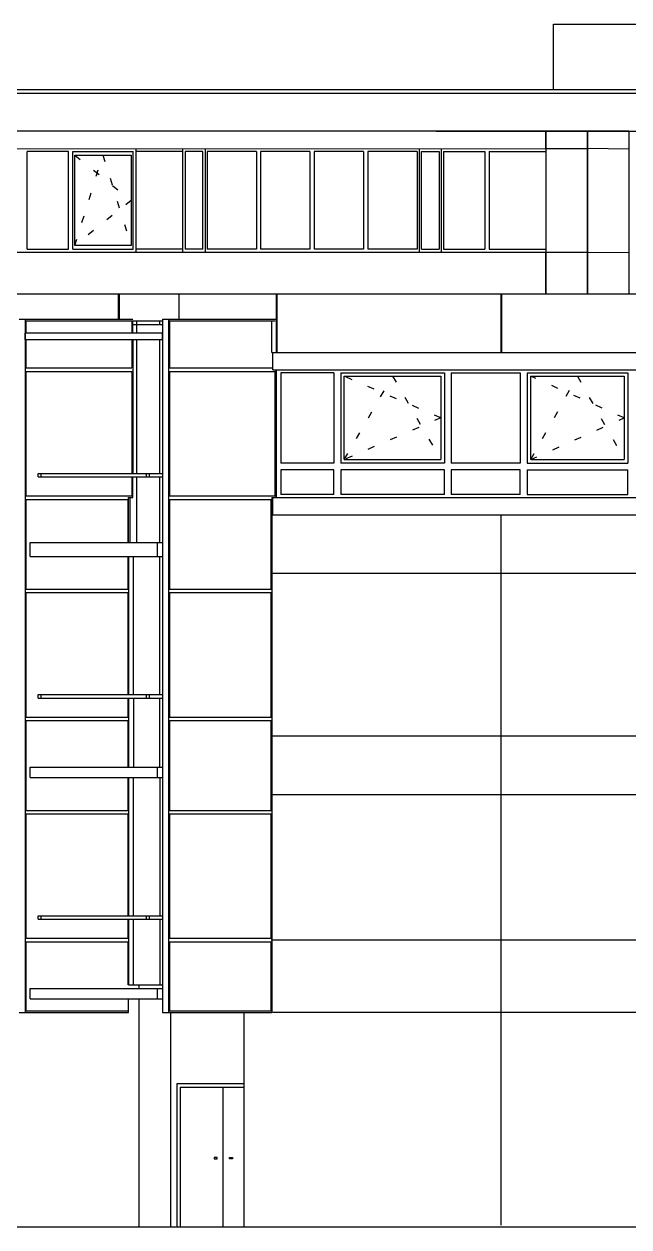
# Model space of a CAD drawing. Header units: metres. Extents: x -40.6 to 55.2, y -4 to 17.4.
# Drawn here: x -12.51 to -3.75, y 0 to 17.4 of the extents above; entities that cross this region are included whole.
import ezdxf

# ---------------------------------------------------------------- set-up
doc = ezdxf.new("R2010")
doc.units = ezdxf.units.M
for name, pattern in [('DASHDOT', [2, 1.25, -0.25, 0.25, -0.25]), ('DASHED', [0.75, 0.5, -0.25]), ('DOT', [0.25, 0, -0.25])]:
    doc.linetypes.add(name, pattern=pattern)
doc.layers.add('1', color=7, linetype='DASHED')
doc.layers.add('4', color=7, linetype='DASHDOT')

msp = doc.modelspace()

# ---------------------------------------------------------------- linework, layer by layer
at = {"layer": '1', "color": 1, "linetype": 'CONTINUOUS'}
for p, q in [((-4.83892, 16.45), (-4.83892, 17.4)), ((-4.83892, 17.4), (1.26108, 17.4)), ((-13.838689, 16.4), (9.138024, 16.4)), ((-3.74982, 15.85), (-13.894475, 15.85)), ((-6.54242, 15.85), (9.263516, 15.85)), ((-4.950438, 15.85), (-4.950438, 13.5)), ((-4.950434, 15.6), (-4.950438, 15.85)), ((-4.351634, 15.85), (-4.351634, 13.5)), ((-4.348615, 15.85), (-4.348615, 13.5)), ((-3.74982, 15.85), (-3.74982, 13.5)), ((-34.128761, 15.6), (-4.351634, 15.5975)), ((-4.950438, 15.6025), (-4.351634, 15.6)), ((-4.348615, 15.6025), (-3.74982, 15.5975)), ((-34.12877, 14.1025), (-4.351634, 14.1)), ((-4.950438, 14.1), (-4.351634, 14.0975)), ((-4.950434, 13.5), (-4.950434, 14.1)), ((-4.348615, 14.1025), (-3.74982, 14.0975)), ((-13.088141, 13.5), (-11.137723, 13.5)), ((-11.137723, 13.5), (-8.840593, 13.5)), ((-11.137723, 13.13), (-11.137723, 13.5)), ((-11.131704, 13.13), (-11.131704, 13.5)), ((-11.123719, 13.13), (-11.123719, 13.5)), ((-10.262963, 13.13), (-10.262963, 13.5)), ((-8.850593, 12.65), (-8.850593, 13.5)), ((-8.840593, 13.5), (-5.590591, 13.5)), ((-8.840593, 12.65), (-8.840593, 13.5)), ((-8.840591, 12.65), (-8.840591, 13.5)), ((-5.60059, 12.65), (-5.60059, 13.5)), ((-5.590591, 13.5), (-2.933544, 13.5)), ((-5.590591, 12.65), (-5.590591, 13.5)), ((-5.590589, 12.65), (-5.590589, 13.5)), ((-12.580298, 13.13), (-10.934638, 13.13)), ((-12.490795, 13.13), (-12.490795, 10.55)), ((-10.504033, 13.1), (-11.083944, 13.1)), ((-10.934638, 12.93), (-10.934638, 13.1)), ((-10.504033, 13.05), (-10.934638, 13.05)), ((-10.873158, 12.93), (-10.873158, 13.1)), ((-10.543762, 13.05), (-10.543761, 13.1)), ((-10.504033, 13.13), (-8.858369, 13.13)), ((-10.504033, 13.13), (-10.504015, 3.1)), ((-10.414531, 13.13), (-10.414513, 6)), ((-8.918204, 12.65), (-8.918204, 13.1)), ((-10.504033, 12.93), (-12.490795, 12.93)), ((-12.490795, 12.83), (-12.490795, 12.93)), ((-10.504033, 12.83), (-10.504033, 12.93)), ((-10.504033, 12.83), (-12.490795, 12.83)), ((-10.934638, 12.83), (-10.934638, 10.9)), ((-10.873158, 10.9), (-10.873158, 12.83)), ((-10.543789, 10.9), (-10.543765, 12.83)), ((-8.918204, 12.65), (-8.840593, 12.65)), ((-8.903238, 12.4), (-8.903238, 12.65)), ((-8.840593, 12.65), (-5.590591, 12.65)), ((-5.590591, 12.65), (-2.933544, 12.65)), ((-8.903238, 12.4), (0.11166, 12.4)), ((-8.858369, 10.55), (-8.858369, 12.4)), ((-12.302841, 10.9), (-10.504033, 10.9)), ((-12.302841, 10.85), (-12.302841, 10.9)), ((-12.302841, 10.85), (-10.504033, 10.85)), ((-12.258095, 10.85), (-12.258095, 10.9)), ((-10.934638, 10.55), (-10.934638, 10.85)), ((-10.873158, 9.9), (-10.873158, 10.85)), ((-10.736707, 10.85), (-10.736707, 10.9)), ((-10.69196, 10.85), (-10.69196, 10.9)), ((-10.543801, 9.9), (-10.543789, 10.85)), ((-12.490795, 10.55), (-12.490795, 3.1)), ((-10.976191, 10.55), (-10.976191, 9.9)), ((-8.918208, 10.55), (0.11166, 10.55)), ((-8.918208, 10.55), (-8.91819, 3.1)), ((-8.903238, 10.3), (-8.903238, 10.55)), ((-8.918208, 9.9), (-8.918204, 10.3)), ((-8.918204, 10.3), (0.147457, 10.3)), ((-5.60059, 0.025), (-5.60059, 10.3)), ((-12.419183, 9.9), (-10.504033, 9.9)), ((-12.419183, 9.7), (-12.419183, 9.9)), ((-10.575619, 9.7), (-10.575619, 9.9)), ((-8.918208, 9.9), (-8.918208, 3.5)), ((-12.419183, 9.7), (-10.504033, 9.7)), ((-10.994464, 9.7), (-10.994464, 7.7)), ((-10.922845, 7.7), (-10.922851, 9.7)), ((-10.543795, 7.7), (-10.543801, 9.7)), ((0.673946, 9.45), (-8.91819, 9.45)), ((-12.302841, 7.7), (-10.504018, 7.7)), ((-12.302841, 7.65), (-12.302841, 7.7)), ((-12.258095, 7.65), (-12.258095, 7.7)), ((-10.736707, 7.65), (-10.736707, 7.7)), ((-10.69196, 7.65), (-10.69196, 7.7)), ((-12.302841, 7.65), (-10.504018, 7.65)), ((-10.994464, 7.65), (-10.994464, 6.65)), ((-10.922845, 7.65), (-10.922843, 6.65)), ((-10.543795, 6.65), (-10.543792, 7.65)), ((-1.891695, 7.1), (-8.929345, 7.1)), ((-12.419183, 6.65), (-10.504015, 6.65)), ((-12.419183, 6.5), (-12.419183, 6.65)), ((-10.575619, 6.5), (-10.575619, 6.65)), ((-12.419183, 6.5), (-10.504015, 6.5)), ((-10.994464, 6.5), (-10.994464, 4.5)), ((-10.922843, 4.5), (-10.922843, 6.5)), ((-10.543793, 6.5), (-10.543799, 4.5)), ((2.927249, 6.25), (-8.929345, 6.25)), ((-10.414513, 6), (-10.414513, 3.1)), ((-12.302832, 4.5), (-10.504015, 4.5)), ((-12.302832, 4.45), (-12.302832, 4.5)), ((-12.302832, 4.45), (-10.504015, 4.45)), ((-12.258086, 4.45), (-12.258086, 4.5)), ((-10.994464, 4.45), (-10.994464, 3.5)), ((-10.922843, 3.5), (-10.922843, 4.45)), ((-10.736716, 4.45), (-10.736716, 4.5)), ((-10.691969, 4.45), (-10.691969, 4.5)), ((-10.543799, 4.45), (-10.543801, 3.5)), ((4.957452, 4.15), (-8.929345, 4.15)), ((-10.994464, 3.5), (-10.504015, 3.5)), ((-10.841914, 3.45), (-10.841914, 3.5)), ((-12.419174, 3.45), (-10.504015, 3.45)), ((-12.419174, 3.3), (-12.419174, 3.45)), ((-10.575628, 3.3), (-10.575628, 3.45)), ((-12.419174, 3.3), (-10.504015, 3.3)), ((-10.994464, 3.1), (-10.994464, 3.3)), ((-10.841914, 0), (-10.841914, 3.3)), ((-12.580298, 3.1), (-10.994464, 3.1)), ((-10.504015, 3.1), (-8.91819, 3.1)), ((-10.382713, 0), (-10.382713, 3.1)), ((-9.320468, 0), (-9.320468, 3.1)), ((4.957452, 3.1), (-8.903238, 3.1)), ((-20.620454, 0), (-10.29322, 0)), ((-9.320468, 0), (-1.891695, 0))]:
    msp.add_line(p, q, dxfattribs=at)
for points in [[(-0.33892, 16.45), (-13.73497, 16.45), (-13.73497, 16.4)], [(-10.994464, 9.9), (-10.994464, 10.55), (-10.934638, 10.55)]]:
    msp.add_lwpolyline(points, dxfattribs=at)
at = {"layer": '4', "color": 1, "linetype": 'CONTINUOUS'}
for p, q in [((-12.464926, 14.145), (-12.464926, 15.555)), ((-11.863115, 15.555), (-12.464926, 15.555)), ((-11.863115, 14.145), (-11.863115, 15.555)), ((-11.802934, 14.145), (-11.802934, 15.555)), ((-11.802934, 15.555), (-10.927299, 15.555)), ((-10.927299, 14.145), (-10.927299, 15.555)), ((-10.885173, 14.1), (-10.885173, 15.6)), ((-10.208127, 15.555), (-10.885169, 15.555)), ((-10.208127, 14.1), (-10.208127, 15.6)), ((-9.919809, 15.555), (-10.174987, 15.555)), ((-10.174987, 15.555), (-10.174987, 14.145)), ((-9.919809, 14.145), (-9.919809, 15.555)), ((-9.886669, 15.6), (-9.886669, 14.1)), ((-9.856578, 15.555), (-9.856578, 14.145)), ((-9.143432, 15.555), (-9.856578, 15.555)), ((-9.143432, 15.555), (-9.143432, 14.145)), ((-9.083251, 15.555), (-9.083251, 14.145)), ((-8.367095, 15.555), (-9.083251, 15.555)), ((-8.367095, 15.555), (-8.367095, 14.145)), ((-8.306914, 15.555), (-8.306914, 14.145)), ((-7.590758, 15.555), (-8.306914, 15.555)), ((-7.590758, 15.555), (-7.590758, 14.145)), ((-7.530577, 15.555), (-7.530577, 14.145)), ((-6.817431, 15.555), (-7.530577, 15.555)), ((-6.817431, 15.555), (-6.817431, 14.145)), ((-6.78734, 15.6), (-6.78734, 14.1)), ((-6.754147, 15.555), (-6.498556, 15.555)), ((-6.754147, 14.145), (-6.754147, 15.555)), ((-6.498556, 15.555), (-6.498556, 14.145)), ((-6.465362, 15.6), (-6.465362, 14.1)), ((-6.435272, 15.555), (-6.435272, 14.145)), ((-6.435272, 15.555), (-5.833464, 15.555)), ((-5.833464, 15.555), (-5.833464, 14.145)), ((-5.773283, 15.555), (-5.773283, 14.145)), ((-5.773283, 15.555), (-4.950438, 15.555)), ((-12.464926, 14.145), (-11.863115, 14.145)), ((-11.802934, 14.145), (-10.927299, 14.145)), ((-10.208127, 14.145), (-10.885164, 14.145)), ((-9.919809, 14.145), (-10.174987, 14.145)), ((-9.143432, 14.145), (-9.856578, 14.145)), ((-8.367095, 14.145), (-9.083251, 14.145)), ((-7.590758, 14.145), (-8.306914, 14.145)), ((-6.817431, 14.145), (-7.530577, 14.145)), ((-6.754147, 14.145), (-6.498556, 14.145)), ((-6.435272, 14.145), (-5.833464, 14.145)), ((-5.773283, 14.145), (-4.950438, 14.145)), ((-12.47964, 13.105), (-10.945793, 13.105)), ((-12.47964, 13.105), (-12.47964, 12.93)), ((-10.945793, 13.1), (-10.945793, 12.93)), ((-10.403376, 13.105), (-8.869524, 13.105)), ((-10.945793, 12.83), (-10.945793, 12.425)), ((-12.47964, 12.375), (-10.945793, 12.375)), ((-10.945793, 12.375), (-10.945793, 10.9)), ((-10.403376, 12.375), (-8.869524, 12.375)), ((-8.858373, 12.4), (-8.858373, 10.55)), ((-8.021407, 12.355), (-8.788376, 12.355)), ((-8.788376, 12.355), (-8.788376, 11.05)), ((-8.021407, 12.355), (-8.021407, 11.05)), ((-7.921411, 12.355), (-7.921411, 11.05)), ((-7.921411, 12.355), (-6.421471, 12.355)), ((-6.421471, 12.355), (-6.421471, 11.05)), ((-6.321475, 12.355), (-6.321475, 11.05)), ((-6.321475, 12.355), (-5.321516, 12.355)), ((-5.321516, 12.355), (-5.321516, 11.05)), ((-5.22152, 12.355), (-5.22152, 11.05)), ((-5.22152, 12.355), (-3.766578, 12.355)), ((-3.766578, 12.355), (-3.766578, 11.05)), ((-8.021407, 11.05), (-8.788376, 11.05)), ((-6.421471, 11.05), (-7.921411, 11.05)), ((-7.871413, 11.1), (-6.471469, 11.1)), ((-5.321516, 11.05), (-6.321475, 11.05)), ((-5.22152, 11.05), (-3.766578, 11.05)), ((-5.171522, 11.1), (-3.816576, 11.1)), ((-10.945793, 10.85), (-10.945793, 10.575)), ((-8.021407, 10.95), (-8.788376, 10.95)), ((-8.788376, 10.95), (-8.788376, 10.595)), ((-8.021407, 10.595), (-8.021407, 10.95)), ((-6.421471, 10.95), (-7.921411, 10.95)), ((-7.921411, 10.95), (-7.921411, 10.595)), ((-6.421471, 10.595), (-6.421471, 10.95)), ((-5.321516, 10.95), (-6.321475, 10.95)), ((-6.321475, 10.95), (-6.321475, 10.595)), ((-5.321516, 10.595), (-5.321516, 10.95)), ((-5.22152, 10.95), (-3.766578, 10.95)), ((-5.22152, 10.95), (-5.22152, 10.595)), ((-3.766578, 10.595), (-3.766578, 10.95)), ((-12.47964, 10.525), (-11.005619, 10.525)), ((-11.005619, 10.525), (-11.005619, 9.9)), ((-10.403376, 10.525), (-8.929363, 10.525)), ((-8.021407, 10.595), (-8.788376, 10.595)), ((-6.421471, 10.595), (-7.921411, 10.595)), ((-5.321516, 10.595), (-6.321475, 10.595)), ((-5.22152, 10.595), (-3.766578, 10.595)), ((-11.005619, 9.7), (-11.005619, 9.225)), ((-12.47964, 9.175), (-11.005619, 9.175)), ((-11.005619, 9.175), (-11.005619, 7.7)), ((-10.403376, 9.175), (-8.929363, 9.175)), ((-11.005619, 7.65), (-11.005619, 7.375)), ((-12.47964, 7.325), (-11.005619, 7.325)), ((-11.005619, 7.325), (-11.005619, 6.65)), ((-10.403358, 7.325), (-8.929345, 7.325)), ((-11.005619, 6.5), (-11.005619, 6.025)), ((-12.47964, 5.975), (-11.005619, 5.975)), ((-11.005619, 5.975), (-11.005619, 4.5)), ((-10.403358, 5.975), (-8.929345, 5.975)), ((-11.005619, 4.45), (-11.005619, 4.175)), ((-12.47964, 4.125), (-11.005619, 4.125)), ((-11.005619, 4.125), (-11.005619, 3.5)), ((-10.403358, 4.125), (-8.929345, 4.125)), ((-10.248473, 2.02), (-9.320468, 2.02)), ((-10.248473, 2.02), (-10.248473, 0)), ((-9.622019, 0), (-9.622019, 2.02))]:
    msp.add_line(p, q, dxfattribs=at)
at = {"layer": '4', "color": 1, "linetype": 'DOT'}
for q in [(-7.871413, 12.305), (-7.871413, 11.1)]:
    msp.add_line((-6.471469, 11.7025), q, dxfattribs=at)
at = {"layer": '4', "color": 1, "linetype": 'CONTINUOUS'}
for points in [[(-11.772844, 14.195), (-11.772844, 15.505), (-10.95739, 15.505), (-10.95739, 14.195), (-11.772844, 14.195)], [(-10.403376, 13.105), (-10.403376, 12.425), (-8.903238, 12.425)], [(-12.47964, 12.83), (-12.47964, 12.425), (-10.945793, 12.425)], [(-12.47964, 12.375), (-12.47964, 10.575), (-10.945793, 10.575)], [(-10.403376, 12.375), (-10.403376, 10.575), (-8.869524, 10.575), (-8.869524, 12.375)], [(-7.871413, 11.1), (-7.871413, 12.305), (-6.471469, 12.305), (-6.471469, 11.1)], [(-5.171522, 11.1), (-5.171522, 12.305), (-3.816576, 12.305), (-3.816576, 11.1)], [(-12.47964, 10.525), (-12.47964, 9.225), (-11.005619, 9.225)], [(-10.403376, 10.525), (-10.403376, 9.225), (-8.929363, 9.225), (-8.929363, 10.525)], [(-12.47964, 9.175), (-12.47964, 7.375), (-11.005619, 7.375)], [(-10.403376, 9.175), (-10.403376, 7.375), (-8.929363, 7.375), (-8.929363, 9.175)], [(-12.47964, 7.325), (-12.47964, 6.025), (-11.005619, 6.025)], [(-10.403358, 7.325), (-10.403358, 6.025), (-8.929345, 6.025), (-8.929345, 7.325)], [(-12.47964, 5.975), (-12.47964, 4.175), (-11.005619, 4.175)], [(-10.403358, 5.975), (-10.403358, 4.175), (-8.929345, 4.175), (-8.929345, 5.975)], [(-12.47964, 4.125), (-12.47964, 3.125), (-11.005619, 3.125)], [(-10.403358, 4.125), (-10.403358, 3.125), (-8.929345, 3.125), (-8.929345, 4.125)], [(-9.320468, 2.07), (-10.29322, 2.07), (-10.29322, 0), (-9.320468, 0)], [(-9.711513, 1.005144), (-9.756259, 1.005144), (-9.756259, 0.984693), (-9.711513, 0.984693), (-9.711513, 1.005144)], [(-9.532526, 1.005144), (-9.487779, 1.005144), (-9.487779, 0.984693), (-9.532526, 0.984693), (-9.532526, 1.005144)]]:
    msp.add_lwpolyline(points, dxfattribs=at)
at = {"layer": '4', "color": 1, "linetype": 'DOT'}
for points in [[(-11.772844, 15.505), (-10.95739, 14.85), (-11.772844, 14.195), (-11.366621, 15.505), (-10.960399, 14.20361)], [(-7.871413, 11.1), (-7.171441, 12.305), (-6.471469, 11.1)], [(-5.171522, 11.1), (-4.494049, 12.305), (-3.816576, 11.1)], [(-5.171522, 11.1), (-3.816576, 11.7025), (-5.171522, 12.305)]]:
    msp.add_lwpolyline(points, dxfattribs=at)

doc.saveas('drawing.dxf')
